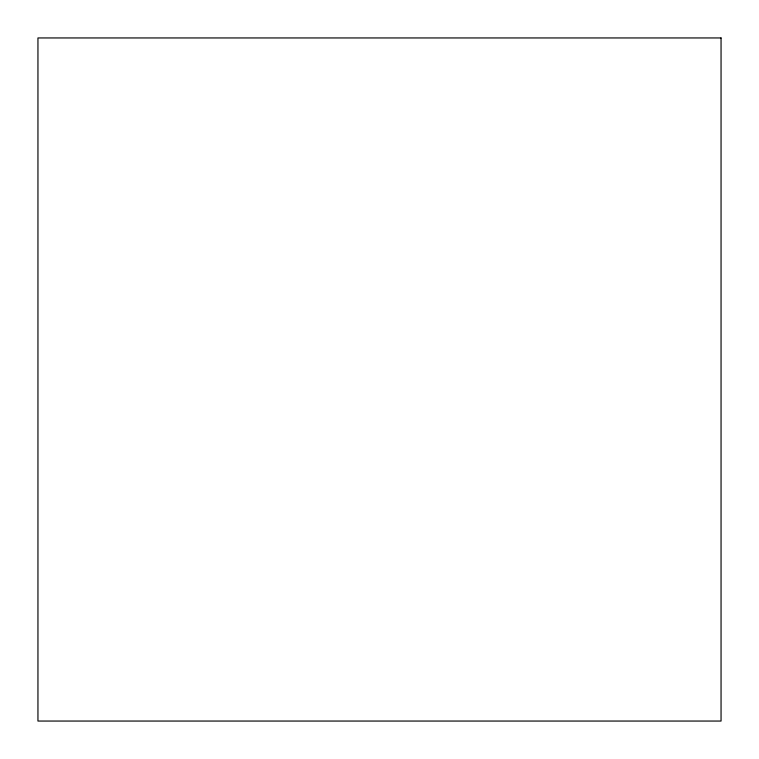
<?xml version="1.0" encoding="UTF-8"?>
<svg xmlns="http://www.w3.org/2000/svg" width="759" height="759" viewBox="0 0 759 759"><rect width="100%" height="100%" fill="white"/><g stroke="black" fill="none" stroke-linecap="round" stroke-linejoin="round"><path stroke-width="1.14" d="M721.05 37.95L37.95 37.95L37.95 721.05L721.05 721.05L721.05 37.95"/></g></svg>
